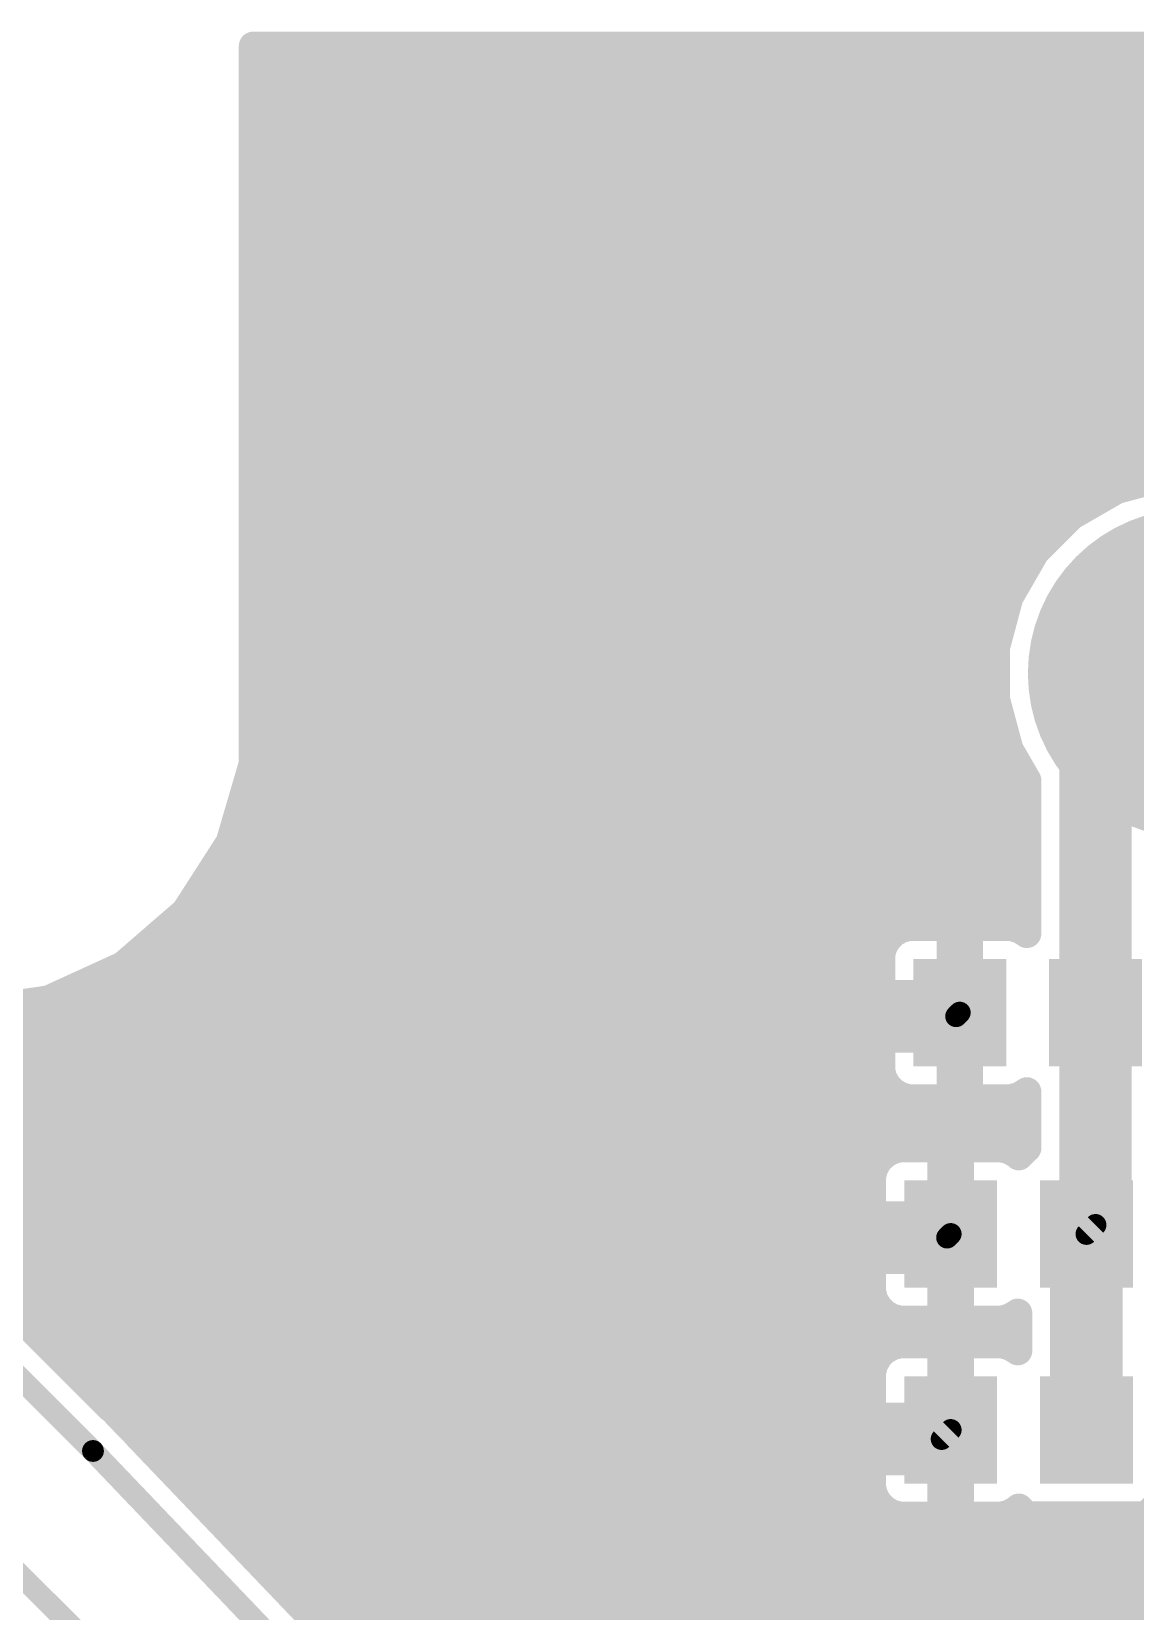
# Model space of a CAD drawing. Extents: x -40.6 to 40.6, y -25.6 to 25.6.
# Drawn here: x 15.04 to 30.49, y 3.45 to 25.57 of the extents above; entities that cross this region are included whole.
import ezdxf

# ---------------------------------------------------------------- set-up
doc = ezdxf.new("R2010")
doc.units = 0
doc.layers.add('1', color=22, linetype='CONTINUOUS')
doc.layers.add('17', color=82, linetype='CONTINUOUS')

# ---------------------------------------------------------------- blocks, each defined once
blk = doc.blocks.new('ROUNDP')
at = {"const_width": 0.5}
blk.add_lwpolyline([(0, -0.25, 1), (0, 0.25, 1), (0, -0.25)], format="xyb", dxfattribs=at)
blk = doc.blocks.new('RECT')
blk.add_solid([(-0.5, -0.5), (0.5, -0.5), (-0.5, 0.5), (0.5, 0.5)])

msp = doc.modelspace()

# ---------------------------------------------------------------- linework, layer by layer
at = {"layer": '1'}
for points, const_width in [([(18.1443, 15.324), (18.1443, 25.3659)], 0.4064), ([(18.1443, 25.3659), (38.3311, 25.3659)], 0.4064), ([(18.1443, 25.1968), (38.8985, 25.1968)], 0.4064), ([(18.1443, 24.7904), (39.126, 24.7904)], 0.4064), ([(18.1443, 24.384), (37.1249, 24.384)], 0.4064), ([(18.1443, 23.9776), (36.6188, 23.9776)], 0.4064), ([(18.1443, 23.5712), (36.4152, 23.5712)], 0.4064), ([(18.1443, 23.1648), (36.3706, 23.1648)], 0.4064), ([(27.8892, 22.3012), (25.146, 19.558)], 2), ([(34.8996, 22.3012), (27.8892, 22.3012)], 2), ([(18.1443, 22.7584), (36.4579, 22.7584)], 0.4064), ([(18.1443, 22.352), (36.7058, 22.352)], 0.4064), ([(18.1443, 21.9456), (37.5031, 21.9456)], 0.4064), ([(18.1443, 21.5392), (40.3519, 21.5392)], 0.4064), ([(18.1443, 21.1328), (40.3519, 21.1328)], 0.4064), ([(18.1443, 20.7264), (40.3519, 20.7264)], 0.4064), ([(18.1443, 20.32), (40.3519, 20.32)], 0.4064), ([(25.146, 19.558), (25.146, 15.0368)], 2), ([(18.1443, 19.9136), (40.3519, 19.9136)], 0.4064), ([(18.1443, 19.5072), (40.3519, 19.5072)], 0.4064), ([(30.9293, 19.3474), (30.227, 19.1592)], 0.4064), ([(18.1443, 19.1008), (30.1258, 19.1008)], 0.4064), ([(30.227, 19.1592), (29.5974, 18.7957)], 0.4064), ([(18.1443, 18.6944), (29.4961, 18.6944)], 0.4064), ([(29.5974, 18.7957), (29.0833, 18.2816)], 0.4064), ([(18.1443, 18.288), (29.0897, 18.288)], 0.4064), ([(29.0833, 18.2816), (28.7198, 17.652)], 0.4064), ([(18.1443, 17.8816), (28.8523, 17.8816)], 0.4064), ([(28.7198, 17.652), (28.5316, 16.9497)], 0.4064), ([(18.1443, 17.4752), (28.6724, 17.4752)], 0.4064), ([(18.1443, 17.0688), (28.5635, 17.0688)], 0.4064), ([(28.5316, 16.9497), (28.5316, 16.2227)], 0.4064), ([(29.9314, 15.3264), (31.1912, 16.5862)], 1.016), ([(18.1443, 16.6624), (28.5316, 16.6624)], 0.4064), ([(18.1443, 16.256), (28.5316, 16.256)], 0.4064), ([(28.5316, 16.2227), (28.7198, 15.5204)], 0.4064), ([(18.1443, 15.8496), (28.6316, 15.8496)], 0.4064), ([(25.146, 15.0368), (25.146, 11.7856)], 2), ([(28.7198, 15.5204), (28.9702, 15.0867)], 0.4064), ([(29.9314, 15.3264), (29.9314, 11.8364)], 1.016), ([(17.8195, 14.2178), (18.1443, 15.324)], 0.4064), ([(18.1443, 15.4432), (28.7644, 15.4432)], 0.4064), ([(28.9702, 15.0867), (28.9702, 12.9442)], 0.4064), ([(18.06, 15.0368), (28.9702, 15.0368)], 0.4064), ([(17.9406, 14.6304), (28.9702, 14.6304)], 0.4064), ([(17.1962, 13.2479), (17.8195, 14.2178)], 0.4064), ([(17.8195, 14.2178), (17.8195, 14.2178)], 0.4064), ([(17.8213, 14.224), (28.9702, 14.224)], 0.4064), ([(17.5623, 13.8176), (28.9702, 13.8176)], 0.4064), ([(17.3011, 13.4112), (28.9702, 13.4112)], 0.4064), ([(16.3249, 12.493), (17.1962, 13.2479)], 0.4064), ([(17.1962, 13.2479), (17.1962, 13.2479)], 0.4064), ([(17.1962, 13.2479), (17.1962, 13.2479)], 0.4064), ([(16.9156, 13.0048), (27.1917, 13.0048)], 0.4064), ([(27.0155, 12.8671), (26.9554, 12.7629)], 0.4064), ([(27.1007, 12.9523), (27.0155, 12.8671)], 0.4064), ([(27.2049, 13.0124), (27.1007, 12.9523)], 0.4064), ([(27.3212, 13.0436), (27.2049, 13.0124)], 0.4064), ([(27.9096, 13.0436), (27.3212, 13.0436)], 0.4064), ([(27.9096, 11.9582), (27.9096, 13.0436)], 0.4064), ([(27.9096, 13.0048), (28.1532, 13.0048)], 0.4064), ([(28.7416, 13.0436), (28.1532, 13.0436)], 0.4064), ([(28.1532, 13.0436), (28.1532, 11.9582)], 0.4064), ([(28.8579, 13.0124), (28.7416, 13.0436)], 0.4064), ([(28.9621, 12.9523), (28.8579, 13.0124)], 0.4064), ([(28.8711, 13.0048), (28.9702, 13.0048)], 0.4064), ([(28.9702, 12.9442), (28.9621, 12.9523)], 0.4064), ([(26.9554, 12.7629), (26.9242, 12.6466)], 0.4064), ([(26.9242, 12.6466), (26.9242, 11.9582)], 0.4064), ([(15.2762, 12.014), (16.3249, 12.493)], 0.4064), ([(16.3249, 12.493), (16.3249, 12.493)], 0.4064), ([(16.4466, 12.5984), (26.9242, 12.5984)], 0.4064), ([(25.146, 11.7856), (25.146, 8.6868)], 2), ([(27.9096, 12.5984), (28.1532, 12.5984)], 0.4064), ([(15.6659, 12.192), (26.9242, 12.192)], 0.4064), ([(27.9096, 12.192), (28.1532, 12.192)], 0.4064), ([(14.1351, 11.85), (15.2762, 12.014)], 0.4064), ([(15.2762, 12.014), (15.2762, 12.014)], 0.4064), ([(27.9806, 11.7856), (25.146, 11.7856)], 1.016), ([(29.9314, 8.8646), (29.9314, 11.8364)], 1.016), ([(6.4444, 11.7856), (27.9096, 11.7856)], 0.4064), ([(26.9242, 11.9582), (27.9096, 11.9582)], 0.4064), ([(28.1532, 11.9582), (27.9096, 11.9582)], 0.4064), ([(27.9096, 11.9582), (27.9096, 11.7146)], 0.4064), ([(28.0314, 11.8364), (27.9806, 11.7856)], 0.3048), ([(27.9096, 11.7146), (26.9242, 11.7146)], 0.4064), ([(26.9242, 11.7146), (26.9242, 11.0262)], 0.4064), ([(27.9096, 10.6292), (27.9096, 11.7146)], 0.4064), ([(27.9096, 11.7146), (28.1532, 11.7146)], 0.4064), ([(28.1532, 11.7146), (28.1532, 10.6292)], 0.4064), ([(10.7435, 11.3792), (26.9242, 11.3792)], 0.4064), ([(27.9096, 11.3792), (28.1532, 11.3792)], 0.4064), ([(11.0661, 10.9728), (26.9385, 10.9728)], 0.4064), ([(26.9242, 11.0262), (26.9554, 10.9099)], 0.4064), ([(26.9554, 10.9099), (27.0155, 10.8057)], 0.4064), ([(27.9096, 10.9728), (28.1532, 10.9728)], 0.4064), ([(27.0155, 10.8057), (27.1007, 10.7205)], 0.4064), ([(27.1007, 10.7205), (27.2049, 10.6604)], 0.4064), ([(27.2049, 10.6604), (27.3212, 10.6292)], 0.4064), ([(28.7416, 10.6292), (28.8579, 10.6604)], 0.4064), ([(28.8579, 10.6604), (28.9621, 10.7205)], 0.4064), ([(28.9621, 10.7205), (28.9702, 10.7286)], 0.4064), ([(28.9702, 10.7286), (28.9702, 9.9408)], 0.4064), ([(11.2228, 10.5664), (28.9702, 10.5664)], 0.4064), ([(27.3212, 10.6292), (27.9096, 10.6292)], 0.4064), ([(28.1532, 10.6292), (28.7416, 10.6292)], 0.4064), ([(11.2228, 10.16), (28.9702, 10.16)], 0.4064), ([(11.1082, 9.7536), (26.88, 9.7536)], 0.4064), ([(26.8885, 9.7683), (26.8284, 9.6641)], 0.4064), ([(26.9737, 9.8535), (26.8885, 9.7683)], 0.4064), ([(27.0779, 9.9136), (26.9737, 9.8535)], 0.4064), ([(27.1942, 9.9448), (27.0779, 9.9136)], 0.4064), ([(27.7826, 9.9448), (27.1942, 9.9448)], 0.4064), ([(27.7826, 8.8594), (27.7826, 9.9448)], 0.4064), ([(27.7826, 9.7536), (28.0262, 9.7536)], 0.4064), ([(28.6146, 9.9448), (28.0262, 9.9448)], 0.4064), ([(28.0262, 9.9448), (28.0262, 8.8594)], 0.4064), ([(28.7309, 9.9136), (28.6146, 9.9448)], 0.4064), ([(28.8351, 9.8535), (28.7309, 9.9136)], 0.4064), ([(28.8572, 9.8313), (28.8351, 9.8535)], 0.4064), ([(28.9667, 9.9408), (28.8572, 9.8313)], 0.4064), ([(28.9702, 9.9408), (28.9667, 9.9408)], 0.4064), ([(26.8284, 9.6641), (26.7972, 9.5478)], 0.4064), ([(26.7972, 9.5478), (26.7972, 8.8594)], 0.4064), ([(10.8451, 9.3472), (26.7972, 9.3472)], 0.4064), ([(25.146, 8.6868), (25.146, 5.8674)], 2), ([(27.7826, 9.3472), (28.0262, 9.3472)], 0.4064), ([(10.1995, 8.9408), (26.7972, 8.9408)], 0.4064), ([(27.8536, 8.6868), (25.146, 8.6868)], 1.016), ([(27.7826, 8.9408), (28.0262, 8.9408)], 0.4064), ([(29.8044, 5.9944), (29.8044, 8.7376)], 1.016), ([(26.7972, 8.8594), (27.7826, 8.8594)], 0.4064), ([(28.0262, 8.8594), (27.7826, 8.8594)], 0.4064), ([(27.7826, 8.8594), (27.7826, 8.6158)], 0.4064), ([(27.9044, 8.7376), (27.8536, 8.6868)], 0.3048), ([(29.8044, 8.7376), (29.9314, 8.8646)], 0.3048), ([(9.322, 8.5344), (26.7972, 8.5344)], 0.4064), ([(27.7826, 8.6158), (26.7972, 8.6158)], 0.4064), ([(26.7972, 8.6158), (26.7972, 7.9274)], 0.4064), ([(27.7826, 7.5304), (27.7826, 8.6158)], 0.4064), ([(27.7826, 8.6158), (28.0262, 8.6158)], 0.4064), ([(27.7826, 8.5344), (28.0262, 8.5344)], 0.4064), ([(28.0262, 8.6158), (28.0262, 7.5304)], 0.4064), ([(9.7284, 8.128), (26.7972, 8.128)], 0.4064), ([(27.7826, 8.128), (28.0262, 8.128)], 0.4064), ([(26.7972, 7.9274), (26.8284, 7.8111)], 0.4064), ([(26.8284, 7.8111), (26.8885, 7.7069)], 0.4064), ([(14.7348, 7.7216), (26.88, 7.7216)], 0.4064), ([(16.1565, 6.2999), (14.8056, 7.6508)], 0.4064), ([(26.8885, 7.7069), (26.9737, 7.6217)], 0.4064), ([(26.9737, 7.6217), (27.0779, 7.5616)], 0.4064), ([(27.0779, 7.5616), (27.1942, 7.5304)], 0.4064), ([(27.7826, 7.7216), (28.0262, 7.7216)], 0.4064), ([(28.6146, 7.5304), (28.7309, 7.5616)], 0.4064), ([(28.7309, 7.5616), (28.8351, 7.6217)], 0.4064), ([(28.8351, 7.6217), (28.8432, 7.6298)], 0.4064), ([(28.8432, 7.6298), (28.8432, 7.1022)], 0.4064), ([(15.9, 5.7), (14.2, 7.4)], 0.3048), ([(27.1942, 7.5304), (27.7826, 7.5304)], 0.4064), ([(28.0262, 7.5304), (28.6146, 7.5304)], 0.4064), ([(15.1412, 7.3152), (28.8432, 7.3152)], 0.4064), ([(26.9737, 7.1103), (26.8885, 7.0251)], 0.4064), ([(27.0779, 7.1704), (26.9737, 7.1103)], 0.4064), ([(27.1942, 7.2016), (27.0779, 7.1704)], 0.4064), ([(27.7826, 7.2016), (27.1942, 7.2016)], 0.4064), ([(27.7826, 6.1162), (27.7826, 7.2016)], 0.4064), ([(28.6146, 7.2016), (28.0262, 7.2016)], 0.4064), ([(28.0262, 7.2016), (28.0262, 6.1162)], 0.4064), ([(28.7309, 7.1704), (28.6146, 7.2016)], 0.4064), ([(28.8351, 7.1103), (28.7309, 7.1704)], 0.4064), ([(28.8432, 7.1022), (28.8351, 7.1103)], 0.4064), ([(15.5476, 6.9088), (26.8251, 6.9088)], 0.4064), ([(26.8284, 6.9209), (26.7972, 6.8046)], 0.4064), ([(26.8885, 7.0251), (26.8284, 6.9209)], 0.4064), ([(27.7826, 6.9088), (28.0262, 6.9088)], 0.4064), ([(25.146, 5.8674), (25.146, -3.4036)], 2), ([(26.7972, 6.8046), (26.7972, 6.1162)], 0.4064), ([(15.954, 6.5024), (26.7972, 6.5024)], 0.4064), ([(27.7826, 6.5024), (28.0262, 6.5024)], 0.4064), ([(16.1645, 6.2997), (16.1565, 6.2999)], 0.4064), ([(16.333, 6.1234), (16.1645, 6.2997)], 0.4064), ([(16.5056, 5.9508), (16.333, 6.1234)], 0.4064), ([(16.3604, 6.096), (27.7826, 6.096)], 0.4064), ([(27.7774, 5.8674), (25.146, 5.8674)], 1.016), ([(26.7972, 6.1162), (27.7826, 6.1162)], 0.4064), ([(28.0262, 6.1162), (27.7826, 6.1162)], 0.4064), ([(27.7826, 6.1162), (27.7826, 5.8726)], 0.4064), ([(16.5056, 5.9428), (16.5056, 5.9508)], 0.4064), ([(19.7491, 2.5485), (16.5056, 5.9428)], 0.4064), ([(27.7826, 5.8726), (26.7972, 5.8726)], 0.4064), ([(26.7972, 5.8726), (26.7972, 5.1842)], 0.4064), ([(27.7826, 4.7872), (27.7826, 5.8726)], 0.4064), ([(27.7826, 5.8726), (28.0262, 5.8726)], 0.4064), ([(27.9044, 5.9944), (27.7774, 5.8674)], 0.3048), ([(28.0262, 5.8726), (28.0262, 4.7872)], 0.4064), ([(20.2, 1.2), (15.9, 5.7)], 0.3048), ([(16.7476, 5.6896), (26.7972, 5.6896)], 0.4064), ([(27.7826, 5.6896), (28.0262, 5.6896)], 0.4064), ([(17.1359, 5.2832), (26.7972, 5.2832)], 0.4064), ([(26.7972, 5.1842), (26.8284, 5.0679)], 0.4064), ([(27.7826, 5.2832), (28.0262, 5.2832)], 0.4064), ([(26.8284, 5.0679), (26.8885, 4.9637)], 0.4064), ([(26.8885, 4.9637), (26.9737, 4.8785)], 0.4064), ([(28.8351, 4.8785), (28.8572, 4.9007)], 0.4064), ([(28.8572, 4.9007), (28.9667, 4.7912)], 0.4064), ([(30.6421, 4.7912), (30.9076, 5.0567)], 0.4064), ([(17.5242, 4.8768), (26.9767, 4.8768)], 0.4064), ([(26.9737, 4.8785), (27.0779, 4.8184)], 0.4064), ([(27.0779, 4.8184), (27.1942, 4.7872)], 0.4064), ([(27.1942, 4.7872), (27.7826, 4.7872)], 0.4064), ([(27.7826, 4.8768), (28.0262, 4.8768)], 0.4064), ([(28.0262, 4.7872), (28.6146, 4.7872)], 0.4064), ([(28.6146, 4.7872), (28.7309, 4.8184)], 0.4064), ([(28.7309, 4.8184), (28.8351, 4.8785)], 0.4064), ([(28.8321, 4.8768), (28.8811, 4.8768)], 0.4064), ([(28.9667, 4.7912), (30.6421, 4.7912)], 0.4064), ([(16.1186, 2.7276), (14.1628, 4.6834)], 0.3048), ([(17.9126, 4.4704), (40.3519, 4.4704)], 0.4064), ([(18.3009, 4.064), (40.3519, 4.064)], 0.4064), ([(18.6893, 3.6576), (40.3519, 3.6576)], 0.4064), ([(19.0776, 3.2512), (40.3519, 3.2512)], 0.4064)]:
    msp.add_lwpolyline(points, dxfattribs=dict(at, const_width=const_width))
for points, const_width in [([(18.2459, 25.3659, 1), (18.0427, 25.3659)], 0.2032), ([(18.1443, 25.4675, 1), (18.1443, 25.2643)], 0.2032), ([(18.1443, 25.2984, 1), (18.1443, 25.0952)], 0.2032), ([(18.1443, 24.892, 1), (18.1443, 24.6888)], 0.2032), ([(18.1443, 24.4856, 1), (18.1443, 24.2824)], 0.2032), ([(18.1443, 24.0792, 1), (18.1443, 23.876)], 0.2032), ([(18.1443, 23.6728, 1), (18.1443, 23.4696)], 0.2032), ([(18.1443, 23.2664, 1), (18.1443, 23.0632)], 0.2032), ([(27.8892, 22.8012, 1), (27.8892, 21.8012)], 1), ([(28.2428, 21.9476, 1), (27.5356, 22.6548)], 1), ([(18.1443, 22.86, 1), (18.1443, 22.6568)], 0.2032), ([(18.1443, 22.4536, 1), (18.1443, 22.2504)], 0.2032), ([(18.1443, 22.0472, 1), (18.1443, 21.844)], 0.2032), ([(18.1443, 21.6408, 1), (18.1443, 21.4376)], 0.2032), ([(18.1443, 21.2344, 1), (18.1443, 21.0312)], 0.2032), ([(18.1443, 20.828, 1), (18.1443, 20.6248)], 0.2032), ([(18.1443, 20.4216, 1), (18.1443, 20.2184)], 0.2032), ([(24.7924, 19.9116, 1), (25.4996, 19.2044)], 1), ([(25.646, 19.558, 1), (24.646, 19.558)], 1), ([(18.1443, 20.0152, 1), (18.1443, 19.812)], 0.2032), ([(18.1443, 19.6088, 1), (18.1443, 19.4056)], 0.2032), ([(18.1443, 19.2024, 1), (18.1443, 18.9992)], 0.2032), ([(30.2007, 19.2574, 1), (30.2533, 19.0611)], 0.2032), ([(30.1258, 18.9992, 1), (30.1258, 19.2024)], 0.2032), ([(30.2778, 19.0712, 1), (30.1762, 19.2472)], 0.2032), ([(18.1443, 18.796, 1), (18.1443, 18.5928)], 0.2032), ([(29.5466, 18.8837, 1), (29.6482, 18.7077)], 0.2032), ([(29.4961, 18.5928, 1), (29.4961, 18.796)], 0.2032), ([(29.6692, 18.7239, 1), (29.5255, 18.8675)], 0.2032), ([(18.1443, 18.3896, 1), (18.1443, 18.1864)], 0.2032), ([(29.0114, 18.3535, 1), (29.1551, 18.2098)], 0.2032), ([(29.1713, 18.2308, 1), (28.9953, 18.3324)], 0.2032), ([(29.0897, 18.1864, 1), (29.0897, 18.3896)], 0.2032), ([(18.1443, 17.9832, 1), (18.1443, 17.78)], 0.2032), ([(28.8523, 17.78, 1), (28.8523, 17.9832)], 0.2032), ([(28.6318, 17.7028, 1), (28.8078, 17.6012)], 0.2032), ([(28.8179, 17.6257, 1), (28.6216, 17.6783)], 0.2032), ([(18.1443, 17.5768, 1), (18.1443, 17.3736)], 0.2032), ([(28.6724, 17.3736, 1), (28.6724, 17.5768)], 0.2032), ([(18.1443, 17.1704, 1), (18.1443, 16.9672)], 0.2032), ([(28.5635, 16.9672, 1), (28.5635, 17.1704)], 0.2032), ([(28.6332, 16.9497, 1), (28.43, 16.9497)], 0.2032), ([(28.4335, 16.976, 1), (28.6297, 16.9234)], 0.2032), ([(18.1443, 16.764, 1), (18.1443, 16.5608)], 0.2032), ([(28.5316, 16.5608, 1), (28.5316, 16.764)], 0.2032), ([(18.1443, 16.3576, 1), (18.1443, 16.1544)], 0.2032), ([(28.6297, 16.249, 1), (28.4335, 16.1964)], 0.2032), ([(28.5316, 16.1544, 1), (28.5316, 16.3576)], 0.2032), ([(28.43, 16.2227, 1), (28.6332, 16.2227)], 0.2032), ([(18.1443, 15.9512, 1), (18.1443, 15.748)], 0.2032), ([(25.646, 15.0368, 1), (24.646, 15.0368)], 1), ([(28.6316, 15.748, 1), (28.6316, 15.9512)], 0.2032), ([(28.8078, 15.5712, 1), (28.6318, 15.4696)], 0.2032), ([(30.1854, 15.3264, 1), (29.6774, 15.3264)], 0.508), ([(29.7518, 15.506, 1), (30.111, 15.1468)], 0.508), ([(18.1443, 15.5448, 1), (18.1443, 15.3416)], 0.2032), ([(18.2418, 15.2953, 1), (18.0468, 15.3526)], 0.2032), ([(24.646, 15.0368, 1), (25.646, 15.0368)], 1), ([(28.6216, 15.4941, 1), (28.8179, 15.5467)], 0.2032), ([(28.7644, 15.3416, 1), (28.7644, 15.5448)], 0.2032), ([(18.0427, 15.324, 1), (18.2459, 15.324)], 0.2032), ([(29.0718, 15.0867, 1), (28.8686, 15.0867)], 0.2032), ([(18.06, 15.1384, 1), (18.06, 14.9352)], 0.2032), ([(28.8822, 15.0359, 1), (29.0582, 15.1375)], 0.2032), ([(28.9702, 14.9352, 1), (28.9702, 15.1384)], 0.2032), ([(17.9406, 14.732, 1), (17.9406, 14.5288)], 0.2032), ([(28.9702, 14.5288, 1), (28.9702, 14.732)], 0.2032), ([(17.9211, 14.2178, 1), (17.7179, 14.2178)], 0.2032), ([(17.8213, 14.3256, 1), (17.8213, 14.1224)], 0.2032), ([(17.905, 14.1629, 1), (17.734, 14.2727)], 0.2032), ([(28.9702, 14.1224, 1), (28.9702, 14.3256)], 0.2032), ([(17.722, 14.2464, 1), (17.917, 14.1892)], 0.2032), ([(17.7179, 14.2178, 1), (17.9211, 14.2178)], 0.2032), ([(17.5623, 13.9192, 1), (17.5623, 13.716)], 0.2032), ([(28.9702, 13.716, 1), (28.9702, 13.9192)], 0.2032), ([(17.3011, 13.5128, 1), (17.3011, 13.3096)], 0.2032), ([(28.9702, 13.3096, 1), (28.9702, 13.5128)], 0.2032), ([(17.1962, 13.3495, 1), (17.1962, 13.1463)], 0.2032), ([(17.2978, 13.2479, 1), (17.0946, 13.2479)], 0.2032), ([(17.1107, 13.3029, 1), (17.2817, 13.193)], 0.2032), ([(17.0946, 13.2479, 1), (17.2978, 13.2479)], 0.2032), ([(17.2627, 13.1712, 1), (17.1297, 13.3247)], 0.2032), ([(17.1962, 13.1463, 1), (17.1962, 13.3495)], 0.2032), ([(16.9156, 13.1064, 1), (16.9156, 12.9032)], 0.2032), ([(27.1035, 12.8163, 1), (26.9276, 12.9179)], 0.2032), ([(27.0499, 13.0402, 1), (27.1515, 12.8643)], 0.2032), ([(27.1725, 12.8804, 1), (27.0288, 13.0241)], 0.2032), ([(27.1786, 13.1106, 1), (27.2312, 12.9143)], 0.2032), ([(27.2557, 12.9245, 1), (27.1541, 13.1004)], 0.2032), ([(27.1917, 12.9032, 1), (27.1917, 13.1064)], 0.2032), ([(27.3212, 13.1452, 1), (27.3212, 12.942)], 0.2032), ([(27.3475, 12.9455, 1), (27.2949, 13.1417)], 0.2032), ([(28.0112, 13.0436, 1), (27.808, 13.0436)], 0.2032), ([(27.9096, 13.1064, 1), (27.9096, 12.9032)], 0.2032), ([(27.9096, 12.942, 1), (27.9096, 13.1452)], 0.2032), ([(28.1532, 13.1452, 1), (28.1532, 12.942)], 0.2032), ([(28.2548, 13.0436, 1), (28.0516, 13.0436)], 0.2032), ([(28.1532, 12.9032, 1), (28.1532, 13.1064)], 0.2032), ([(28.7679, 13.1417, 1), (28.7153, 12.9455)], 0.2032), ([(28.7416, 12.942, 1), (28.7416, 13.1452)], 0.2032), ([(28.9087, 13.1004, 1), (28.8071, 12.9245)], 0.2032), ([(28.8711, 13.1064, 1), (28.8711, 12.9032)], 0.2032), ([(28.8316, 12.9143, 1), (28.8842, 13.1106)], 0.2032), ([(29.034, 13.0241, 1), (28.8903, 12.8804)], 0.2032), ([(28.8983, 12.8723, 1), (29.0421, 13.016)], 0.2032), ([(28.9113, 12.8643, 1), (29.0129, 13.0402)], 0.2032), ([(28.9702, 12.9032, 1), (28.9702, 13.1064)], 0.2032), ([(27.0258, 12.6466, 1), (26.8226, 12.6466)], 0.2032), ([(26.8674, 12.8137, 1), (27.0433, 12.7121)], 0.2032), ([(27.0535, 12.7366, 1), (26.8572, 12.7892)], 0.2032), ([(26.9437, 12.939, 1), (27.0874, 12.7953)], 0.2032), ([(28.8686, 12.9442, 1), (29.0718, 12.9442)], 0.2032), ([(16.3249, 12.5946, 1), (16.3249, 12.3914)], 0.2032), ([(16.2584, 12.5697, 1), (16.3915, 12.4162)], 0.2032), ([(16.3671, 12.4005, 1), (16.2827, 12.5854)], 0.2032), ([(16.3249, 12.3914, 1), (16.3249, 12.5946)], 0.2032), ([(16.4466, 12.7, 1), (16.4466, 12.4968)], 0.2032), ([(25.646, 11.7856, 1), (24.646, 11.7856)], 1), ([(26.8261, 12.6729, 1), (27.0223, 12.6203)], 0.2032), ([(26.9242, 12.4968, 1), (26.9242, 12.7)], 0.2032), ([(27.9096, 12.7, 1), (27.9096, 12.4968)], 0.2032), ([(28.1532, 12.4968, 1), (28.1532, 12.7)], 0.2032), ([(15.6659, 12.2936, 1), (15.6659, 12.0904)], 0.2032), ([(26.9242, 12.0904, 1), (26.9242, 12.2936)], 0.2032), ([(27.9096, 12.2936, 1), (27.9096, 12.0904)], 0.2032), ([(28.1532, 12.0904, 1), (28.1532, 12.2936)], 0.2032), ([(15.2762, 12.1156, 1), (15.2762, 11.9124)], 0.2032), ([(15.234, 12.1065, 1), (15.3184, 11.9216)], 0.2032), ([(15.2907, 11.9135, 1), (15.2618, 12.1146)], 0.2032), ([(15.2762, 11.9124, 1), (15.2762, 12.1156)], 0.2032), ([(24.646, 11.7856, 1), (25.646, 11.7856)], 1), ([(25.146, 12.0396, 1), (25.146, 11.5316)], 0.508), ([(27.9806, 11.5316, 1), (27.9806, 12.0396)], 0.508), ([(30.1854, 11.8364, 1), (29.6774, 11.8364)], 0.508), ([(26.9242, 12.0598, 1), (26.9242, 11.8566)], 0.2032), ([(26.8226, 11.9582, 1), (27.0258, 11.9582)], 0.2032), ([(27.9096, 12.0598, 1), (27.9096, 11.8566)], 0.2032), ([(28.0112, 11.9582, 1), (27.808, 11.9582)], 0.2032), ([(27.808, 11.9582, 1), (28.0112, 11.9582)], 0.2032), ([(27.9096, 11.8566, 1), (27.9096, 12.0598)], 0.2032), ([(27.9096, 11.684, 1), (27.9096, 11.8872)], 0.2032), ([(28.0853, 11.7825, 1), (27.9775, 11.8903)], 0.1524), ([(28.0516, 11.9582, 1), (28.2548, 11.9582)], 0.2032), ([(28.1532, 11.8566, 1), (28.1532, 12.0598)], 0.2032), ([(29.6774, 11.8364, 1), (30.1854, 11.8364)], 0.508), ([(26.9242, 11.8162, 1), (26.9242, 11.613)], 0.2032), ([(27.0258, 11.7146, 1), (26.8226, 11.7146)], 0.2032), ([(28.0112, 11.7146, 1), (27.808, 11.7146)], 0.2032), ([(27.9096, 11.8162, 1), (27.9096, 11.613)], 0.2032), ([(27.808, 11.7146, 1), (28.0112, 11.7146)], 0.2032), ([(27.9096, 11.613, 1), (27.9096, 11.8162)], 0.2032), ([(27.9267, 11.8395, 1), (28.0345, 11.7317)], 0.1524), ([(28.2548, 11.7146, 1), (28.0516, 11.7146)], 0.2032), ([(28.1532, 11.613, 1), (28.1532, 11.8162)], 0.2032), ([(26.9242, 11.2776, 1), (26.9242, 11.4808)], 0.2032), ([(27.9096, 11.4808, 1), (27.9096, 11.2776)], 0.2032), ([(28.1532, 11.2776, 1), (28.1532, 11.4808)], 0.2032), ([(27.0223, 11.0525, 1), (26.8261, 10.9999)], 0.2032), ([(26.8226, 11.0262, 1), (27.0258, 11.0262)], 0.2032), ([(27.0433, 10.9607, 1), (26.8674, 10.8591)], 0.2032), ([(26.9385, 10.8712, 1), (26.9385, 11.0744)], 0.2032), ([(27.9096, 11.0744, 1), (27.9096, 10.8712)], 0.2032), ([(28.1532, 10.8712, 1), (28.1532, 11.0744)], 0.2032), ([(26.8572, 10.8836, 1), (27.0535, 10.9362)], 0.2032), ([(27.0874, 10.8775, 1), (26.9437, 10.7338)], 0.2032), ([(26.9276, 10.7549, 1), (27.1035, 10.8565)], 0.2032), ([(27.1515, 10.8085, 1), (27.0499, 10.6326)], 0.2032), ([(27.0288, 10.6487, 1), (27.1725, 10.7924)], 0.2032), ([(27.2312, 10.7585, 1), (27.1786, 10.5622)], 0.2032), ([(27.1541, 10.5724, 1), (27.2557, 10.7483)], 0.2032), ([(28.8071, 10.7483, 1), (28.9087, 10.5724)], 0.2032), ([(28.8842, 10.5622, 1), (28.8316, 10.7585)], 0.2032), ([(28.8903, 10.7924, 1), (29.034, 10.6487)], 0.2032), ([(29.0718, 10.7286, 1), (28.8686, 10.7286)], 0.2032), ([(29.0421, 10.6568, 1), (28.8983, 10.8005)], 0.2032), ([(29.0129, 10.6326, 1), (28.9113, 10.8085)], 0.2032), ([(27.3212, 10.7308, 1), (27.3212, 10.5276)], 0.2032), ([(27.2949, 10.5311, 1), (27.3475, 10.7273)], 0.2032), ([(27.808, 10.6292, 1), (28.0112, 10.6292)], 0.2032), ([(27.9096, 10.5276, 1), (27.9096, 10.7308)], 0.2032), ([(28.1532, 10.7308, 1), (28.1532, 10.5276)], 0.2032), ([(28.0516, 10.6292, 1), (28.2548, 10.6292)], 0.2032), ([(28.7153, 10.7273, 1), (28.7679, 10.5311)], 0.2032), ([(28.7416, 10.5276, 1), (28.7416, 10.7308)], 0.2032), ([(28.9702, 10.4648, 1), (28.9702, 10.668)], 0.2032), ([(28.9702, 10.0584, 1), (28.9702, 10.2616)], 0.2032), ([(26.9765, 9.7175, 1), (26.8006, 9.8191)], 0.2032), ([(26.9229, 9.9414, 1), (27.0245, 9.7655)], 0.2032), ([(26.88, 9.652, 1), (26.88, 9.8552)], 0.2032), ([(27.0455, 9.7816, 1), (26.9018, 9.9253)], 0.2032), ([(27.0516, 10.0118, 1), (27.1042, 9.8155)], 0.2032), ([(27.1287, 9.8257, 1), (27.0271, 10.0016)], 0.2032), ([(27.1942, 10.0464, 1), (27.1942, 9.8432)], 0.2032), ([(27.2205, 9.8467, 1), (27.1679, 10.0429)], 0.2032), ([(27.8842, 9.9448, 1), (27.681, 9.9448)], 0.2032), ([(27.7826, 9.8552, 1), (27.7826, 9.652)], 0.2032), ([(27.7826, 9.8432, 1), (27.7826, 10.0464)], 0.2032), ([(28.0262, 10.0464, 1), (28.0262, 9.8432)], 0.2032), ([(28.1278, 9.9448, 1), (27.9246, 9.9448)], 0.2032), ([(28.0262, 9.652, 1), (28.0262, 9.8552)], 0.2032), ([(28.6409, 10.0429, 1), (28.5883, 9.8467)], 0.2032), ([(28.6146, 9.8432, 1), (28.6146, 10.0464)], 0.2032), ([(28.7817, 10.0016, 1), (28.6801, 9.8257)], 0.2032), ([(28.7046, 9.8155, 1), (28.7572, 10.0118)], 0.2032), ([(28.907, 9.9253, 1), (28.7633, 9.7816)], 0.2032), ([(28.7854, 9.9032, 1), (28.9291, 9.7595)], 0.2032), ([(28.7843, 9.7655, 1), (28.8859, 9.9414)], 0.2032), ([(28.7854, 9.7595, 1), (28.9291, 9.9032)], 0.2032), ([(28.9667, 10.0424, 1), (28.9667, 9.8392)], 0.2032), ([(28.8686, 9.9408, 1), (29.0718, 9.9408)], 0.2032), ([(29.0385, 9.869, 1), (28.8948, 10.0126)], 0.2032), ([(28.9702, 9.8392, 1), (28.9702, 10.0424)], 0.2032), ([(26.8988, 9.5478, 1), (26.6956, 9.5478)], 0.2032), ([(26.7404, 9.7149, 1), (26.9163, 9.6133)], 0.2032), ([(26.9265, 9.6378, 1), (26.7302, 9.6904)], 0.2032), ([(26.8167, 9.8402, 1), (26.9604, 9.6965)], 0.2032), ([(25.646, 8.6868, 1), (24.646, 8.6868)], 1), ([(26.6991, 9.5741, 1), (26.8953, 9.5215)], 0.2032), ([(26.7972, 9.2456, 1), (26.7972, 9.4488)], 0.2032), ([(27.7826, 9.4488, 1), (27.7826, 9.2456)], 0.2032), ([(28.0262, 9.2456, 1), (28.0262, 9.4488)], 0.2032), ([(24.646, 8.6868, 1), (25.646, 8.6868)], 1), ([(25.146, 8.9408, 1), (25.146, 8.4328)], 0.508), ([(26.7972, 8.8392, 1), (26.7972, 9.0424)], 0.2032), ([(27.7826, 9.0424, 1), (27.7826, 8.8392)], 0.2032), ([(27.8536, 8.4328, 1), (27.8536, 8.9408)], 0.508), ([(28.0262, 8.8392, 1), (28.0262, 9.0424)], 0.2032), ([(30.0584, 8.7376, 1), (29.5504, 8.7376)], 0.508), ([(29.6774, 8.8646, 1), (30.1854, 8.8646)], 0.508), ([(26.7972, 8.961, 1), (26.7972, 8.7578)], 0.2032), ([(26.6956, 8.8594, 1), (26.8988, 8.8594)], 0.2032), ([(27.7826, 8.961, 1), (27.7826, 8.7578)], 0.2032), ([(27.8842, 8.8594, 1), (27.681, 8.8594)], 0.2032), ([(27.681, 8.8594, 1), (27.8842, 8.8594)], 0.2032), ([(27.7826, 8.7578, 1), (27.7826, 8.961)], 0.2032), ([(27.9583, 8.6837, 1), (27.8505, 8.7915)], 0.1524), ([(27.9246, 8.8594, 1), (28.1278, 8.8594)], 0.2032), ([(28.0262, 8.7578, 1), (28.0262, 8.961)], 0.2032), ([(29.7505, 8.7915, 1), (29.8583, 8.6837)], 0.1524), ([(29.9853, 8.8107, 1), (29.8775, 8.9185)], 0.1524), ([(26.7972, 8.7174, 1), (26.7972, 8.5142)], 0.2032), ([(26.8988, 8.6158, 1), (26.6956, 8.6158)], 0.2032), ([(26.7972, 8.4328, 1), (26.7972, 8.636)], 0.2032), ([(27.8842, 8.6158, 1), (27.681, 8.6158)], 0.2032), ([(27.7826, 8.7174, 1), (27.7826, 8.5142)], 0.2032), ([(27.7826, 8.636, 1), (27.7826, 8.4328)], 0.2032), ([(27.681, 8.6158, 1), (27.8842, 8.6158)], 0.2032), ([(27.7826, 8.5142, 1), (27.7826, 8.7174)], 0.2032), ([(27.7997, 8.7407, 1), (27.9075, 8.6329)], 0.1524), ([(28.1278, 8.6158, 1), (27.9246, 8.6158)], 0.2032), ([(28.0262, 8.5142, 1), (28.0262, 8.7174)], 0.2032), ([(28.0262, 8.4328, 1), (28.0262, 8.636)], 0.2032), ([(26.7972, 8.0264, 1), (26.7972, 8.2296)], 0.2032), ([(27.7826, 8.2296, 1), (27.7826, 8.0264)], 0.2032), ([(28.0262, 8.0264, 1), (28.0262, 8.2296)], 0.2032), ([(26.8953, 7.9537, 1), (26.6991, 7.9011)], 0.2032), ([(26.6956, 7.9274, 1), (26.8988, 7.9274)], 0.2032), ([(26.9163, 7.8619, 1), (26.7404, 7.7603)], 0.2032), ([(26.7302, 7.7848, 1), (26.9265, 7.8374)], 0.2032), ([(26.9604, 7.7787, 1), (26.8167, 7.635)], 0.2032), ([(26.8006, 7.6561, 1), (26.9765, 7.7577)], 0.2032), ([(27.0245, 7.7097, 1), (26.9229, 7.5338)], 0.2032), ([(26.88, 7.62, 1), (26.88, 7.8232)], 0.2032), ([(26.9018, 7.5499, 1), (27.0455, 7.6936)], 0.2032), ([(27.1042, 7.6597, 1), (27.0516, 7.4634)], 0.2032), ([(27.0271, 7.4736, 1), (27.1287, 7.6495)], 0.2032), ([(27.7826, 7.8232, 1), (27.7826, 7.62)], 0.2032), ([(28.0262, 7.62, 1), (28.0262, 7.8232)], 0.2032), ([(28.6801, 7.6495, 1), (28.7817, 7.4736)], 0.2032), ([(28.7572, 7.4634, 1), (28.7046, 7.6597)], 0.2032), ([(28.7633, 7.6936, 1), (28.907, 7.5499)], 0.2032), ([(28.9448, 7.6298, 1), (28.7416, 7.6298)], 0.2032), ([(28.9151, 7.558, 1), (28.7713, 7.7017)], 0.2032), ([(28.8859, 7.5338, 1), (28.7843, 7.7097)], 0.2032), ([(27.1942, 7.632, 1), (27.1942, 7.4288)], 0.2032), ([(27.1679, 7.4323, 1), (27.2205, 7.6285)], 0.2032), ([(27.681, 7.5304, 1), (27.8842, 7.5304)], 0.2032), ([(27.7826, 7.4288, 1), (27.7826, 7.632)], 0.2032), ([(28.0262, 7.632, 1), (28.0262, 7.4288)], 0.2032), ([(27.9246, 7.5304, 1), (28.1278, 7.5304)], 0.2032), ([(28.5883, 7.6285, 1), (28.6409, 7.4323)], 0.2032), ([(28.6146, 7.4288, 1), (28.6146, 7.632)], 0.2032), ([(15.1412, 7.4168, 1), (15.1412, 7.2136)], 0.2032), ([(26.9229, 7.1982, 1), (27.0245, 7.0223)], 0.2032), ([(27.0455, 7.0384, 1), (26.9018, 7.1821)], 0.2032), ([(27.0516, 7.2686, 1), (27.1042, 7.0723)], 0.2032), ([(27.1287, 7.0825, 1), (27.0271, 7.2584)], 0.2032), ([(27.1942, 7.3032, 1), (27.1942, 7.1)], 0.2032), ([(27.2205, 7.1035, 1), (27.1679, 7.2997)], 0.2032), ([(27.8842, 7.2016, 1), (27.681, 7.2016)], 0.2032), ([(27.7826, 7.1, 1), (27.7826, 7.3032)], 0.2032), ([(28.0262, 7.3032, 1), (28.0262, 7.1)], 0.2032), ([(28.1278, 7.2016, 1), (27.9246, 7.2016)], 0.2032), ([(28.6409, 7.2997, 1), (28.5883, 7.1035)], 0.2032), ([(28.6146, 7.1, 1), (28.6146, 7.3032)], 0.2032), ([(28.7817, 7.2584, 1), (28.6801, 7.0825)], 0.2032), ([(28.7046, 7.0723, 1), (28.7572, 7.2686)], 0.2032), ([(28.907, 7.1821, 1), (28.7633, 7.0384)], 0.2032), ([(28.7843, 7.0223, 1), (28.8859, 7.1982)], 0.2032), ([(28.8432, 7.2136, 1), (28.8432, 7.4168)], 0.2032), ([(15.5476, 7.0104, 1), (15.5476, 6.8072)], 0.2032), ([(26.9265, 6.8946, 1), (26.7302, 6.9472)], 0.2032), ([(26.8167, 7.097, 1), (26.9604, 6.9533)], 0.2032), ([(26.9765, 6.9743, 1), (26.8006, 7.0759)], 0.2032), ([(26.8251, 6.8072, 1), (26.8251, 7.0104)], 0.2032), ([(27.7826, 7.0104, 1), (27.7826, 6.8072)], 0.2032), ([(28.0262, 6.8072, 1), (28.0262, 7.0104)], 0.2032), ([(28.7416, 7.1022, 1), (28.9448, 7.1022)], 0.2032), ([(28.7713, 7.0303, 1), (28.9151, 7.174)], 0.2032), ([(25.646, 5.8674, 1), (24.646, 5.8674)], 1), ([(26.8988, 6.8046, 1), (26.6956, 6.8046)], 0.2032), ([(26.6991, 6.8309, 1), (26.8953, 6.7783)], 0.2032), ([(26.7404, 6.9717, 1), (26.9163, 6.8701)], 0.2032), ([(15.954, 6.604, 1), (15.954, 6.4008)], 0.2032), ([(26.7972, 6.4008, 1), (26.7972, 6.604)], 0.2032), ([(27.7826, 6.604, 1), (27.7826, 6.4008)], 0.2032), ([(28.0262, 6.4008, 1), (28.0262, 6.604)], 0.2032), ([(16.1588, 6.4015, 1), (16.1542, 6.1983)], 0.2032), ([(16.238, 6.3699, 1), (16.0911, 6.2296)], 0.2032), ([(16.0847, 6.2281, 1), (16.2284, 6.3718)], 0.2032), ([(16.1622, 6.1982, 1), (16.1668, 6.4013)], 0.2032), ([(16.4049, 6.1952, 1), (16.2612, 6.0516)], 0.2032), ([(16.3604, 6.1976, 1), (16.3604, 5.9944)], 0.2032), ([(16.2596, 6.0532, 1), (16.4065, 6.1936)], 0.2032), ([(24.646, 5.8674, 1), (25.646, 5.8674)], 1), ([(25.146, 6.1214, 1), (25.146, 5.6134)], 0.508), ([(26.7972, 6.2178, 1), (26.7972, 6.0146)], 0.2032), ([(26.6956, 6.1162, 1), (26.8988, 6.1162)], 0.2032), ([(27.7774, 5.6134, 1), (27.7774, 6.1214)], 0.508), ([(27.7826, 6.2178, 1), (27.7826, 6.0146)], 0.2032), ([(27.8842, 6.1162, 1), (27.681, 6.1162)], 0.2032), ([(27.681, 6.1162, 1), (27.8842, 6.1162)], 0.2032), ([(27.7826, 6.0146, 1), (27.7826, 6.2178)], 0.2032), ([(27.7826, 5.9944, 1), (27.7826, 6.1976)], 0.2032), ([(27.9246, 6.1162, 1), (28.1278, 6.1162)], 0.2032), ([(28.0262, 6.0146, 1), (28.0262, 6.2178)], 0.2032), ([(29.5504, 5.9944, 1), (30.0584, 5.9944)], 0.508), ([(16.6072, 5.9508, 1), (16.404, 5.9508)], 0.2032), ([(16.5791, 6.013, 1), (16.4321, 5.8726)], 0.2032), ([(16.404, 5.9428, 1), (16.6072, 5.9428)], 0.2032), ([(16.4338, 5.879, 1), (16.5774, 6.0227)], 0.2032), ([(26.7972, 5.9742, 1), (26.7972, 5.771)], 0.2032), ([(26.8988, 5.8726, 1), (26.6956, 5.8726)], 0.2032), ([(27.8842, 5.8726, 1), (27.681, 5.8726)], 0.2032), ([(27.7826, 5.9742, 1), (27.7826, 5.771)], 0.2032), ([(27.681, 5.8726, 1), (27.8842, 5.8726)], 0.2032), ([(27.7235, 5.9213, 1), (27.8313, 5.8135)], 0.1524), ([(27.7826, 5.771, 1), (27.7826, 5.9742)], 0.2032), ([(27.9583, 5.9405, 1), (27.8505, 6.0483)], 0.1524), ([(28.1278, 5.8726, 1), (27.9246, 5.8726)], 0.2032), ([(28.0262, 5.771, 1), (28.0262, 5.9742)], 0.2032), ([(15.9551, 5.7526, 1), (15.8449, 5.6474)], 0.1524), ([(15.8461, 5.6461, 1), (15.9539, 5.7539)], 0.1524), ([(16.7476, 5.7912, 1), (16.7476, 5.588)], 0.2032), ([(26.7972, 5.588, 1), (26.7972, 5.7912)], 0.2032), ([(27.7826, 5.7912, 1), (27.7826, 5.588)], 0.2032), ([(28.0262, 5.588, 1), (28.0262, 5.7912)], 0.2032), ([(17.1359, 5.3848, 1), (17.1359, 5.1816)], 0.2032), ([(26.8953, 5.2105, 1), (26.6991, 5.1579)], 0.2032), ([(26.7972, 5.1816, 1), (26.7972, 5.3848)], 0.2032), ([(27.7826, 5.3848, 1), (27.7826, 5.1816)], 0.2032), ([(28.0262, 5.1816, 1), (28.0262, 5.3848)], 0.2032), ([(26.6956, 5.1842, 1), (26.8988, 5.1842)], 0.2032), ([(26.9163, 5.1187, 1), (26.7404, 5.0171)], 0.2032), ([(26.7302, 5.0416, 1), (26.9265, 5.0942)], 0.2032), ([(26.9604, 5.0355, 1), (26.8167, 4.8918)], 0.2032), ([(26.8006, 4.9129, 1), (26.9765, 5.0145)], 0.2032), ([(28.9291, 4.9725, 1), (28.7854, 4.8288)], 0.2032), ([(28.9291, 4.8288, 1), (28.7854, 4.9725)], 0.2032), ([(17.5242, 4.9784, 1), (17.5242, 4.7752)], 0.2032), ([(27.0245, 4.9665, 1), (26.9229, 4.7906)], 0.2032), ([(26.9018, 4.8067, 1), (27.0455, 4.9504)], 0.2032), ([(27.1042, 4.9165, 1), (27.0516, 4.7202)], 0.2032), ([(26.9767, 4.7752, 1), (26.9767, 4.9784)], 0.2032), ([(27.0271, 4.7304, 1), (27.1287, 4.9063)], 0.2032), ([(27.1942, 4.8888, 1), (27.1942, 4.6856)], 0.2032), ([(27.1679, 4.6891, 1), (27.2205, 4.8853)], 0.2032), ([(27.7826, 4.9784, 1), (27.7826, 4.7752)], 0.2032), ([(27.681, 4.7872, 1), (27.8842, 4.7872)], 0.2032), ([(27.7826, 4.6856, 1), (27.7826, 4.8888)], 0.2032), ([(28.0262, 4.8888, 1), (28.0262, 4.6856)], 0.2032), ([(27.9246, 4.7872, 1), (28.1278, 4.7872)], 0.2032), ([(28.0262, 4.7752, 1), (28.0262, 4.9784)], 0.2032), ([(28.5883, 4.8853, 1), (28.6409, 4.6891)], 0.2032), ([(28.6146, 4.6856, 1), (28.6146, 4.8888)], 0.2032), ([(28.6801, 4.9063, 1), (28.7817, 4.7304)], 0.2032), ([(28.7572, 4.7202, 1), (28.7046, 4.9165)], 0.2032), ([(28.8321, 4.9784, 1), (28.8321, 4.7752)], 0.2032), ([(28.7633, 4.9504, 1), (28.907, 4.8067)], 0.2032), ([(28.8859, 4.7906, 1), (28.7843, 4.9665)], 0.2032), ([(28.9667, 4.8928, 1), (28.9667, 4.6896)], 0.2032), ([(28.8811, 4.7752, 1), (28.8811, 4.9784)], 0.2032), ([(28.8948, 4.7194, 1), (29.0385, 4.863)], 0.2032), ([(30.5703, 4.863, 1), (30.714, 4.7194)], 0.2032), ([(17.9126, 4.572, 1), (17.9126, 4.3688)], 0.2032), ([(18.3009, 4.1656, 1), (18.3009, 3.9624)], 0.2032), ([(18.6893, 3.7592, 1), (18.6893, 3.556)], 0.2032), ([(19.0776, 3.3528, 1), (19.0776, 3.1496)], 0.2032)]:
    msp.add_lwpolyline(points, format="xyb", dxfattribs=dict(at, const_width=const_width))

# ---------------------------------------------------------------- block references
at = {"layer": '1', "xscale": 1.3, "yscale": 1.5}
for p in [(28.0314, 11.8364), (29.9314, 11.8364), (27.9044, 8.7376), (29.8044, 8.7376), (27.9044, 5.9944), (29.8044, 5.9944)]:
    msp.add_blockref('RECT', p, dxfattribs=at)
at = {"layer": '17', "xscale": 4.616, "yscale": 4.616}
msp.add_blockref('ROUNDP', (31.2928, 16.5862), dxfattribs=at)

doc.saveas('drawing.dxf')
